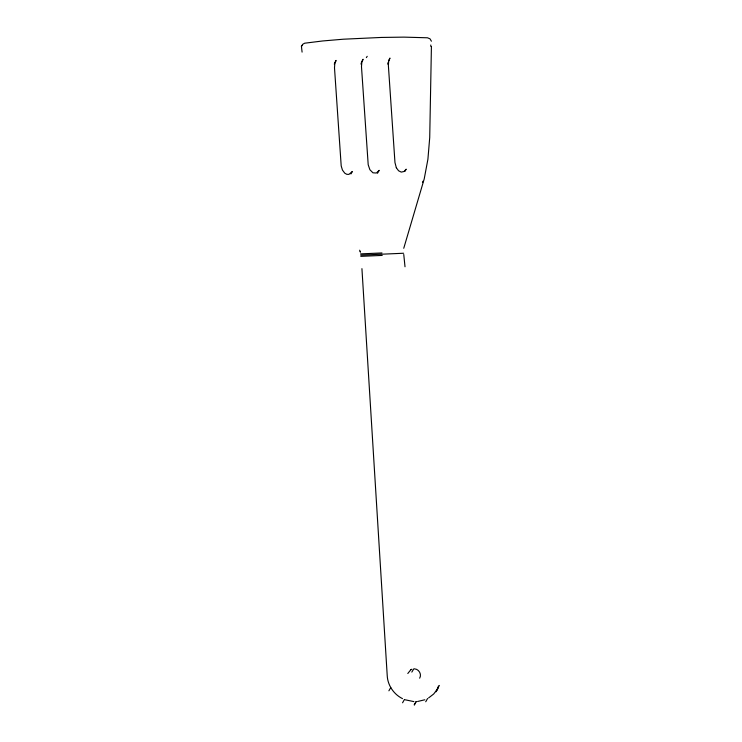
<?xml version="1.0" encoding="UTF-8"?>
<svg xmlns="http://www.w3.org/2000/svg" width="742" height="742" viewBox="0 0 742 742"><rect width="100%" height="100%" fill="white"/><g stroke="black" fill="none" stroke-linecap="round" stroke-linejoin="round"><path stroke-width="1.11" d="M431.417 46.468L429.72 137.567L427.911 159.242L424.211 178.933L403.75 248.282M430.759 46.319L430.796 45.002M301.502 46.885L302.087 52.116M387.686 64.146L387.936 62.69M361.002 64.127L361.382 62.68M438.401 686.044L438.207 686.721M422.513 182.551L422.903 181.243M334.29 64.164L334.846 62.671M437.919 687.602L436.018 691.785L437.873 688.52L433.69 693.993L428.579 697.944M388.418 61.048L389.949 58.071L388.65 61.605L388.381 65.602L394.967 162.535L396.33 167.729M361.706 61.781L363.07 59.249L361.799 62.616L361.484 66.604L368.199 164.743L369.887 169.732L372.948 172.803L376.333 173.034L379.199 170.354L377.502 173.266M334.985 62.365L336.07 60.427L334.809 63.793L334.494 67.782L341.199 165.92L342.452 170.085L344.798 173.22L346.829 174.324L348.916 174.379L352.311 171.523L350.92 173.971M419.675 678.188C421.994 674.385 418.915 669.071 414.555 668.867M366.353 57.616L367.207 56.318M404.937 171.383L406.189 169.176L404.038 171.504L401.255 172.098L398.575 170.781L396.33 167.748M388.901 690.811L390.756 687.546M407.794 673.513L410.882 669.692M411.829 672.094L413.786 668.839M402.563 702.785L404.427 699.511M425.722 701.774L427.587 698.5M437.502 688.687L439.366 685.423M302.374 45.206L301.345 46.44L302.792 44.251L304.674 43.203L322.659 40.968L343.379 39.205L381.369 37.443L403.945 37.128L427.494 37.786L429.998 38.825L431.417 41.209M410.975 669.636L411.856 669.228M424.823 699.771L417.551 701.505M360.584 253.885L381.982 252.948M360.686 255.118L403.62 253.245M360.788 256.352L382.223 255.415M413.897 701.598L405.104 699.78M402.489 698.63C393.817 694.364 387.658 685.302 387.222 675.61L361.929 268.641M359.629 250.202L360.139 251.408M360.148 251.427L360.389 252.289M403.759 254.478L405.011 266.768M416.141 701.607L414.286 704.881L416.141 701.607"/></g></svg>
